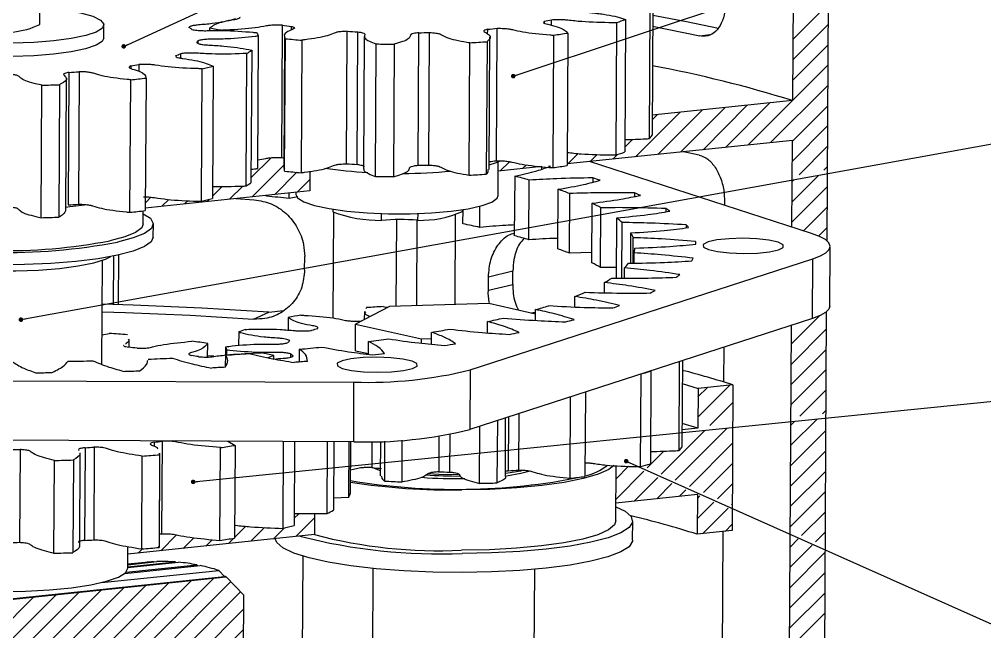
# Model space of a CAD drawing. Header units: millimetres. Extents: x 0 to 1189, y 0 to 841.
# Drawn here: x 554.7 to 769.5, y 415 to 551.2 of the extents above; entities that cross this region are included whole.
import ezdxf

# ---------------------------------------------------------------- set-up
doc = ezdxf.new("R2010")
doc.units = ezdxf.units.MM
doc.layers.add('10', color=7, linetype='Continuous')
doc.dimstyles.new('SLDDIMSTYLE0', dxfattribs={"dimtxt": 0.18, "dimasz": 1.016, "dimexe": 0, "dimexo": 0.0625, "dimgap": 0, "dimtad": 0, "dimtih": 1, "dimtoh": 1, "dimdec": 0, "dimrnd": 1e-09, "dimzin": 0, "dimdsep": 46, "dimtxsty": 'Standard', "dimblk1": 'DOT', "dimblk2": 'DOT', "dimsah": 1, "dimcen": 0.09, "dimadec": 0, "dimazin": 0, "dimtfac": 1.016, "dimtdec": 0, "dimtofl": 0, "dimtmove": 0, "dimatfit": 3, "dimldrblk": 'DOT', "dimfxl": 0, "dimfrac": 2, "dimtolj": 1, "dimtzin": 0, "dimarcsym": 0})

# ---------------------------------------------------------------- blocks, each defined once
blk = doc.blocks.new('SW_HATCH_0')
at = {"color": 0, "linetype": 'Continuous', "lineweight": 18}
for p, q in [((143.3, 242.09), (151.1, 249.88)), ((143.28, 237.57), (151.08, 245.37)), ((143.25, 233.06), (151.05, 240.85)), ((143.23, 228.54), (151.03, 236.34)), ((138.34, 219.16), (151, 231.82)), ((128.31, 218.11), (138.18, 227.98)), ((133.33, 218.64), (143.19, 228.51)), ((108.25, 216.01), (118.12, 225.88)), ((113.27, 216.54), (123.13, 226.41)), ((118.28, 217.06), (128.15, 226.93)), ((123.3, 217.59), (133.16, 227.46)), ((143.18, 219.51), (150.98, 227.31)), ((111.99, 224.24), (113.1, 225.36)), ((143.15, 214.99), (150.95, 222.79)), ((105.94, 218.19), (107.6, 219.85)), ((144.67, 212.03), (150.93, 218.28)), ((22.75, 211.34), (27.21, 215.79)), ((78.16, 212.87), (80.22, 214.92)), ((93.21, 214.44), (95.5, 216.74)), ((98.22, 214.97), (99.76, 216.5)), ((103.24, 215.49), (104.28, 216.54)), ((23, 207.1), (30.04, 214.14)), ((83.18, 213.39), (84, 214.21)), ((150.17, 213.03), (150.9, 213.76)), ((28.02, 207.62), (32.95, 212.56)), ((33.03, 208.15), (35.84, 210.96)), ((143.1, 205.96), (148.93, 211.79)), ((143.13, 210.48), (143.43, 210.78)), ((14.16, 207.23), (16.32, 209.4)), ((17.99, 206.57), (20.91, 209.49)), ((143.08, 201.45), (150.88, 209.25)), ((-0.75, 205.8), (0.48, 207.02)), ((2.94, 205), (4.46, 206.52)), ((7.96, 205.52), (8.67, 206.24)), ((12.97, 206.05), (13.46, 206.53)), ((145.65, 199.53), (150.85, 204.73)), ((148.99, 198.38), (150.83, 200.22)), ((142.93, 174.36), (149.24, 180.67)), ((142.9, 169.84), (150.7, 177.64)), ((142.88, 165.33), (150.67, 173.12)), ((142.85, 160.81), (150.65, 168.61)), ((122.15, 158.07), (129.28, 165.2)), ((122.18, 162.59), (124.27, 164.68)), ((144.86, 158.33), (150.62, 164.09)), ((124.8, 156.23), (129.93, 161.36)), ((149.88, 158.86), (150.6, 159.58)), ((129.82, 156.76), (129.9, 156.84)), ((142.8, 151.78), (148.75, 157.73)), ((142.82, 156.3), (143.74, 157.21)), ((114.01, 145.44), (123.68, 155.11)), ((117.13, 144.07), (128.69, 155.63)), ((142.77, 147.26), (150.57, 155.06)), ((118.63, 154.55), (118.66, 154.58)), ((110.89, 146.81), (114.59, 150.51)), ((120.26, 142.71), (129.88, 152.33)), ((142.75, 142.75), (150.55, 150.55)), ((103.95, 139.87), (110.13, 146.05)), ((103.98, 144.39), (106.76, 147.17)), ((123.38, 141.34), (129.85, 147.81)), ((142.72, 138.23), (150.52, 146.03)), ((107.98, 139.41), (113.25, 144.68)), ((113, 139.94), (116.37, 143.32)), ((118.01, 140.46), (119.5, 141.95)), ((126.5, 139.97), (129.83, 143.3)), ((122.05, 140.01), (122.62, 140.58)), ((142.7, 133.72), (150.5, 141.52)), ((122.03, 135.5), (125.74, 139.21)), ((123.19, 132.17), (128.87, 137.85)), ((129.63, 138.61), (129.8, 138.78)), ((32.35, 135.62), (33.36, 136.63)), ((32.76, 131.54), (36.91, 135.69)), ((145.24, 131.77), (150.47, 137)), ((19.1, 131.36), (21.57, 133.82)), ((22.73, 130.49), (25.76, 133.53)), ((27.74, 131.02), (30.16, 133.43)), ((128.2, 132.69), (129.78, 134.27)), ((2.67, 128.39), (6.18, 131.9)), ((7.69, 128.92), (10.04, 131.27)), ((17.72, 129.97), (18.9, 131.16)), ((142.67, 129.2), (144.48, 131.01)), ((148.36, 130.4), (150.45, 132.49)), ((12.7, 129.44), (14.1, 130.84)), ((142.65, 124.69), (147.6, 129.64)), ((-2.34, 127.87), (-1.4, 128.81)), ((142.62, 120.17), (150.42, 127.97)), ((142.6, 115.66), (150.4, 123.46)), ((-21.92, 99.32), (-0.54, 120.7)), ((-16.9, 99.84), (4.48, 121.22)), ((-11.89, 100.36), (9.49, 121.75)), ((-6.87, 100.89), (14.51, 122.27)), ((-1.86, 101.41), (18.25, 121.52)), ((-41.98, 97.22), (-20.6, 118.6)), ((-36.96, 97.74), (-15.58, 119.12)), ((-31.95, 98.27), (-10.57, 119.65)), ((-26.93, 98.79), (-5.55, 120.17)), ((3.16, 101.94), (20.45, 119.23)), ((142.57, 111.14), (150.37, 118.94)), ((-46.99, 96.69), (-25.61, 118.07)), ((8.17, 102.46), (21.09, 115.39)), ((142.55, 106.63), (150.35, 114.43)), ((13.19, 102.99), (21.07, 110.87))]:
    blk.add_line(p, q, dxfattribs=at)
blk = doc.blocks.new('_Dot')
at = {"color": 0, "linetype": 'ByBlock', "lineweight": -2}
blk.add_line((-0.5, 0), (-1, 0), dxfattribs=at)
at = {"color": 0, "linetype": 'ByBlock', "const_width": 0.5}
blk.add_lwpolyline([(-0.25, 0, 1), (0.25, 0, 1)], format="xyb", close=True, dxfattribs=at)

msp = doc.modelspace()

# ---------------------------------------------------------------- linework, layer by layer
at = {"color": 7, "linetype": 'Continuous', "lineweight": 25}
for p, q in [((735.22, 665.04), (734.31, 501.95)), ((727.37, 649.5), (726.72, 533.09)), ((559.28, 550.01), (559.32, 558.85)), ((694.89, 524.65), (695.06, 554.12)), ((695.63, 554.86), (695.46, 525.39)), ((573.51, 546.98), (573.53, 549.93)), ((613.08, 520.41), (613.24, 549.88)), ((671.52, 550.41), (671.52, 550.73)), ((673.07, 549.85), (673.07, 551.07)), ((687.46, 521.02), (687.62, 550.49)), ((689.59, 551.14), (689.43, 521.67)), ((597.09, 548.65), (597.09, 549.29)), ((615.23, 548.8), (615.23, 549.61)), ((627.49, 519.04), (627.65, 548.5)), ((629.84, 518.92), (630, 548.39)), ((643.42, 518.72), (643.59, 548.18)), ((645.82, 518.76), (645.99, 548.23)), ((658.89, 547.89), (658.9, 548.96)), ((660.86, 519.7), (661.02, 549.17)), ((673.45, 518.18), (673.61, 547.65)), ((676.72, 548.11), (676.56, 518.64)), ((695.6, 549.68), (706.09, 547.49)), ((706.09, 547.49), (708.35, 547.8)), ((594.43, 546.38), (594.43, 545.85)), ((607.74, 517.99), (607.9, 547.45)), ((613.7, 547.48), (613.53, 518.01)), ((613.73, 517.39), (613.9, 546.86)), ((617.57, 546.53), (617.41, 517.06)), ((631.41, 547.38), (631.25, 517.91)), ((633.92, 516.23), (634.08, 545.7)), ((638.1, 545.64), (637.94, 516.17)), ((654.76, 516.51), (654.93, 545.98)), ((658.75, 546.19), (658.59, 516.72)), ((659.23, 517.75), (659.39, 547.22)), ((590.55, 543.5), (590.54, 542.56)), ((605.15, 514.11), (605.32, 543.58)), ((606.41, 544.3), (606.24, 514.83)), ((565.76, 539.37), (565.59, 509.9)), ((568.01, 539.52), (567.85, 510.05)), ((579.54, 540.81), (579.54, 540.34)), ((581.33, 541.1), (581.32, 539.62)), ((595.24, 510.71), (595.4, 540.17)), ((597.82, 540.77), (597.65, 511.3)), ((565.03, 508.59), (565.2, 538.06)), ((579.32, 508.24), (579.49, 537.71)), ((582.9, 538.09), (582.74, 508.62)), ((559.56, 507.04), (559.73, 536.51)), ((563.68, 536.63), (563.52, 507.17)), ((726.72, 533.09), (695.49, 529.83)), ((726.68, 524.25), (676.56, 519.01)), ((726.57, 504.95), (726.68, 524.25)), ((705.95, 520.96), (702.48, 521.72)), ((613.77, 518), (613.73, 517.88)), ((661.21, 511.98), (661.25, 519.48)), ((670.98, 518.43), (661.24, 517.41)), ((670.84, 518.41), (670.84, 517.82)), ((730.97, 503.52), (681.58, 519.54)), ((619.35, 517.38), (619.33, 513.02)), ((664.9, 503.01), (664.98, 516.27)), ((682.29, 515.9), (682.28, 514.95)), ((668.08, 502.13), (668.16, 515.39)), ((674.52, 500.1), (674.59, 513.36)), ((619.33, 513.02), (582.74, 509.2)), ((602.88, 511.3), (606.99, 511.04)), ((609.7, 511.81), (609.7, 512.02)), ((614.73, 511.33), (614.74, 512.54)), ((616.7, 511.71), (614.73, 511.33)), ((616.21, 512.7), (616.21, 512.23)), ((677.09, 499.15), (677.16, 512.42)), ((691.57, 512.58), (691.57, 511.76)), ((657.15, 504.88), (657.18, 509.6)), ((682.1, 496.99), (682.18, 510.25)), ((684.02, 495.99), (684.09, 509.26)), ((698.54, 509.07), (698.54, 508.35)), ((711.59, 510.79), (711.58, 509.81)), ((582.28, 505.68), (582.29, 508.57)), ((624.43, 508.93), (624.43, 508.37)), ((624.57, 508.29), (624.44, 484.75)), ((635.28, 506.44), (635.29, 507.96)), ((643.33, 507.96), (643.32, 506.46)), ((651.68, 507.68), (651.57, 487.72)), ((653.3, 508.44), (653.3, 508.82)), ((653.41, 505.68), (653.43, 508.84)), ((687.53, 493.73), (687.6, 506.99)), ((584.51, 502.72), (584.53, 505.66)), ((638.59, 506.62), (638.48, 487.33)), ((643.12, 487.47), (643.23, 506.47)), ((688.76, 493.62), (688.83, 505.97)), ((703.09, 505.44), (703.09, 504.78)), ((690.74, 496.92), (690.78, 503.65)), ((691.27, 496.93), (691.3, 502.6)), ((705.13, 501.74), (705.13, 501.13)), ((735.03, 487.39), (735.11, 500.65)), ((575.64, 498.5), (575.58, 487.75)), ((576.74, 498.73), (576.67, 487.71)), ((618.18, 495.47), (618.2, 498.41)), ((682.11, 499.29), (677.09, 499.15)), ((691.45, 496.94), (691.46, 499.22)), ((573.1, 474.43), (573.23, 497.59)), ((655.03, 473.18), (731.2, 497.91)), ((731.13, 484.64), (731.2, 497.91)), ((664.49, 495.17), (659.07, 493.85)), ((664.47, 492.22), (664.49, 495.17)), ((687.54, 496), (684.02, 495.99)), ((689.3, 493.62), (689.31, 495.88)), ((659.05, 490.9), (659.07, 493.85)), ((659.05, 490.9), (664.47, 492.22)), ((684.88, 490.36), (684.89, 492.62)), ((659.17, 487.94), (637.03, 487.29)), ((669.54, 485.62), (659.17, 487.94)), ((678.26, 487.2), (678.27, 489.51)), ((606.84, 484.51), (610.23, 486.06)), ((610.23, 486.06), (613.48, 486.41)), ((637.03, 487.29), (629.53, 483.36)), ((631.47, 486.15), (631.46, 484.37)), ((631.82, 486.88), (631.97, 487.03)), ((668.43, 485.87), (669.55, 486.04)), ((669.54, 484.2), (669.55, 486.6)), ((734.22, 486.1), (733.07, 280.47)), ((614.53, 484.87), (614.52, 482.04)), ((629.5, 477.46), (629.53, 483.36)), ((629.53, 483.36), (644.17, 480.07)), ((731.13, 484.64), (654.95, 459.92)), ((658.87, 481.43), (658.88, 483.93)), ((573.14, 480.97), (574.72, 481.3)), ((603.51, 481.53), (603.49, 478.59)), ((646.42, 478.91), (646.44, 481.54)), ((725.23, 264.93), (726.45, 483.13)), ((579.15, 478.21), (579.16, 480.05)), ((596.61, 476.05), (596.62, 479.08)), ((632.4, 476.64), (632.42, 479.49)), ((644.17, 480.07), (646.43, 480.14)), ((644.17, 479.13), (644.17, 480.07)), ((600.63, 476.49), (600.64, 478.34)), ((600.81, 477.61), (600.8, 476.51)), ((615.04, 476.78), (615.04, 476.02)), ((617.05, 474.94), (617.06, 477.79)), ((629.5, 477.46), (632.41, 476.81)), ((711.4, 478.24), (711.36, 470.52)), ((597.97, 476.22), (596.61, 476.29)), ((600.6, 474.05), (600.62, 476.48)), ((611.35, 476.37), (610.02, 475.9)), ((611.34, 475.62), (611.35, 476.37)), ((701.46, 455.28), (701.57, 475.05)), ((702.21, 475.26), (702.11, 456)), ((655.03, 473.18), (654.95, 459.92)), ((695.2, 472.92), (695.09, 452.29)), ((488.61, 471.03), (629.16, 470.47)), ((629.09, 457.21), (629.16, 470.47)), ((692.93, 451.69), (693.04, 472.28)), ((680.65, 468.26), (680.54, 449.48)), ((702.18, 470.13), (705.69, 469.04)), ((705.69, 469.04), (705.64, 460.2)), ((713.45, 469.86), (705.69, 469.04)), ((713.45, 469.86), (713.27, 437.44)), ((677.24, 449.1), (677.34, 467.18)), ((661.05, 461.9), (660.97, 448.05)), ((662.83, 449.51), (662.9, 462.5)), ((663.55, 462.71), (663.49, 450.77)), ((665.85, 463.45), (665.78, 450.92)), ((657.1, 447.96), (657.17, 460.64)), ((705.64, 460.2), (702.13, 461.29)), ((705.64, 460.2), (702.13, 459.84)), ((629.09, 457.21), (488.54, 457.77)), ((639.83, 457.54), (639.77, 448.26)), ((648.04, 458.41), (648, 450.51)), ((650.49, 458.82), (650.44, 450.47)), ((554.87, 455.47), (554.75, 434.84)), ((569.36, 455.89), (569.24, 435.26)), ((571.38, 456), (571.26, 435.37)), ((584.69, 457.11), (584.68, 456.2)), ((586.47, 457.32), (586.36, 436.69)), ((599.33, 435.27), (599.45, 455.9)), ((601.09, 457.32), (602.71, 456.4)), ((602.71, 456.4), (602.6, 435.77)), ((613.4, 437.95), (613.51, 457.27)), ((615.94, 457.26), (615.83, 438.6)), ((623.18, 441.24), (623.26, 457.23)), ((624.7, 457.23), (624.61, 441.99)), ((627.99, 444.92), (628.06, 457.21)), ((628.4, 457.21), (628.34, 445.72)), ((633.15, 457.25), (633.12, 451.47)), ((635.06, 457.3), (635.02, 449.66)), ((636, 448.47), (636.05, 457.34)), ((566.73, 453.17), (566.61, 432.54)), ((568.14, 434.15), (568.26, 454.77)), ((581.94, 433.38), (582.05, 454.01)), ((585.81, 454.68), (585.92, 454.33)), ((585.92, 454.33), (585.81, 433.71)), ((585.86, 434.05), (585.97, 454.68)), ((562.4, 432.42), (562.51, 453.04)), ((633.28, 451.45), (635.02, 450.79)), ((687.42, 439.61), (687.49, 451.91)), ((663.49, 450.77), (662.84, 450.63)), ((624.63, 444.74), (627.99, 444.92)), ((705.55, 445.47), (687.44, 443.57)), ((705.55, 445.47), (705.51, 436.63)), ((615.85, 441.23), (623.18, 441.24)), ((620.41, 441.24), (620.38, 436.56)), ((691.15, 435.34), (691.17, 439.58)), ((620.38, 436.56), (578.87, 432.22)), ((713.27, 437.44), (705.51, 436.63)), ((711.18, 437.22), (710.34, 286.82)), ((578.85, 429.07), (578.88, 433.93)), ((585.7, 434.05), (585.81, 433.71)), ((617.69, 407.61), (617.83, 431.76)), ((578.17, 427.92), (594.98, 429.68)), ((578.45, 428.19), (594.22, 429.84)), ((578.85, 429.37), (589.37, 430.47)), ((578.85, 429.23), (590.13, 430.41)), ((578.86, 429.87), (585.31, 430.54)), ((578.86, 429.91), (584.56, 430.51)), ((582.71, 430.36), (578.86, 429.95)), ((584.56, 430.51), (584.6, 430.47)), ((589.37, 430.47), (589.5, 430.35)), ((594.22, 429.84), (594.43, 429.62)), ((573.01, 425.87), (599.09, 428.6)), ((599.09, 428.6), (600.37, 427.26)), ((633.36, 429.03), (633.23, 404.81)), ((669.23, 404.61), (669.36, 428.83)), ((499.49, 416.71), (600.37, 427.26)), ((499.87, 416.59), (600.75, 427.14)), ((604.61, 423.13), (600.75, 427.14)), ((604.61, 423.13), (604.53, 408.39))]:
    msp.add_line(p, q, dxfattribs=at)
at = {"color": 7, "linetype": 'Continuous', "lineweight": 25, "flags": 128}
for points in [[(559.3, 553.93), (560.74, 553.8), (564.88, 553.3), (568.36, 552.65), (571.04, 551.87), (572.78, 551.01), (573.51, 550.11), (573.18, 549.2), (571.82, 548.33), (569.48, 547.55), (566.28, 546.88), (562.37, 546.36), (557.93, 546.01), (553.16, 545.85), (548.3, 545.89)], [(710.21, 549.14), (703.14, 550.6), (695.61, 552.02)], [(573.51, 546.98), (573.16, 546.25), (571.8, 545.39), (569.46, 544.6), (566.27, 543.93), (562.35, 543.41), (557.91, 543.06), (553.15, 542.9), (548.28, 542.94)], [(613.08, 520.41), (613.32, 520.37), (613.55, 520.34)], [(659.24, 518.82), (660.83, 519.32), (661.67, 519.66)], [(672.51, 518.59), (672.6, 518.56), (672.84, 518.5)], [(614.73, 511.33), (614.11, 511.39), (613.48, 511.45), (612.86, 511.52), (612.23, 511.58), (611.6, 511.64), (610.97, 511.7), (610.33, 511.76), (609.7, 511.81)], [(616.21, 512.23), (616.6, 511.44), (618.02, 510.56), (620.41, 509.75), (623.65, 509.06), (627.59, 508.5), (632.06, 508.12), (636.83, 507.92), (641.69, 507.91), (646.42, 508.11), (650.78, 508.49), (654.58, 509.03), (657.64, 509.73), (659.81, 510.53), (661, 511.41), (661.21, 511.98)], [(569.85, 509.89), (565.93, 509.43), (565.07, 509.35)], [(582.29, 507.94), (583.88, 506.91), (584.52, 505.78), (584.08, 504.65), (582.57, 503.56), (580.04, 502.54), (576.56, 501.64)], [(582.28, 505.68), (581.94, 504.82), (580.56, 503.77), (578.17, 502.79), (574.84, 501.92)], [(584.51, 502.72), (584.07, 501.7), (582.55, 500.61), (580.02, 499.6), (576.55, 498.69)], [(731.2, 497.91), (732.91, 498.56), (734.14, 499.25), (734.88, 499.97), (735.11, 500.7), (734.82, 501.43), (734.03, 502.16), (732.74, 502.86), (730.97, 503.52)], [(576.55, 498.69), (572.24, 497.92), (567.25, 497.3), (561.73, 496.87), (555.85, 496.63), (549.81, 496.59), (543.81, 496.76), (538.02, 497.12), (532.65, 497.67), (527.85, 498.39), (523.8, 499.25), (520.61, 500.23), (518.38, 501.3), (517.25, 502.34)], [(707.92, 501.65), (706.87, 501.1), (706.9, 500.52), (707.99, 499.96), (710.01, 499.51), (712.73, 499.2), (715.82, 499.09), (718.89, 499.18), (721.58, 499.46), (723.58, 499.9), (724.62, 500.45), (724.6, 501.03), (723.51, 501.59), (721.48, 502.04), (718.76, 502.35), (715.68, 502.46), (712.61, 502.37), (709.91, 502.09), (707.92, 501.65)], [(526.42, 498.66), (528.14, 497.87), (530.98, 497.05), (534.63, 496.34), (538.93, 495.79), (543.72, 495.41), (548.8, 495.21), (553.96, 495.2), (558.99, 495.39), (563.67, 495.77), (567.83, 496.32), (571.29, 497.02), (573.91, 497.84), (575.06, 498.39)], [(610.23, 486.06), (595.29, 486.95), (580.05, 487.6), (573.18, 487.82)], [(573.17, 486.12), (578.36, 485.96), (592.74, 485.34), (606.84, 484.51)], [(735.03, 487.39), (734.8, 486.71), (734.07, 485.99), (732.83, 485.3), (731.13, 484.64)], [(630.47, 484.03), (630.73, 484.06), (630.91, 484.08)], [(600.62, 476.48), (601.27, 476.53), (601.92, 476.57), (602.57, 476.61), (603.22, 476.66), (603.87, 476.7), (604.52, 476.75), (605.16, 476.8), (605.81, 476.84)], [(617.06, 477.79), (617.68, 477.85), (618.29, 477.91), (618.91, 477.97), (619.52, 478.03), (620.13, 478.09), (620.73, 478.15), (621.34, 478.21), (621.94, 478.28)], [(565.55, 475.11), (566.25, 475.12), (566.94, 475.13), (567.64, 475.14), (568.33, 475.16), (569.02, 475.17), (569.72, 475.18), (570.41, 475.2), (571.1, 475.21)], [(583.35, 475.58), (584.03, 475.61), (584.71, 475.64), (585.39, 475.67), (586.07, 475.7), (586.74, 475.73), (587.42, 475.76), (588.09, 475.79), (588.76, 475.82)], [(618.79, 475.09), (618.43, 475.06), (618.07, 475.03), (617.71, 475), (617.35, 474.97), (616.98, 474.94), (616.62, 474.91), (616.26, 474.88), (615.89, 474.85)], [(626.5, 475.22), (625.45, 474.67), (625.47, 474.08), (626.56, 473.53), (628.59, 473.07), (631.31, 472.77), (634.39, 472.66), (637.47, 472.75), (640.16, 473.03), (642.15, 473.47), (643.2, 474.01), (643.17, 474.6), (642.08, 475.15), (640.06, 475.61), (637.34, 475.91), (634.26, 476.03), (631.18, 475.94), (628.49, 475.66), (626.5, 475.22)], [(561.77, 472.52), (561.37, 472.51), (560.97, 472.51), (560.56, 472.51), (560.16, 472.5), (559.76, 472.5), (559.36, 472.5), (558.96, 472.5), (558.56, 472.5)], [(581.38, 472.91), (580.99, 472.9), (580.6, 472.89), (580.2, 472.87), (579.81, 472.86), (579.41, 472.85), (579.02, 472.84), (578.62, 472.83), (578.22, 472.82)], [(600.5, 473.77), (600.12, 473.75), (599.74, 473.73), (599.35, 473.71), (598.97, 473.69), (598.59, 473.67), (598.21, 473.64), (597.82, 473.62), (597.44, 473.6)], [(687, 451.94), (685.86, 451.05), (683.47, 449.97), (680.11, 449), (675.89, 448.15), (670.92, 447.46), (665.36, 446.95), (659.38, 446.62), (653.16, 446.5)], [(652.33, 449.87), (648, 449.96), (645.63, 450.09)], [(664.39, 450.82), (664.04, 450.76), (662.84, 450.56)], [(663.12, 449.66), (666.28, 450.19), (668.35, 450.73)], [(687.44, 442.76), (689.46, 441.76), (690.84, 440.55), (691.15, 439.32), (690.37, 438.1), (688.52, 436.93), (685.67, 435.84), (681.88, 434.86), (677.26, 434.01), (671.94, 433.32), (666.05, 432.81), (659.77, 432.48), (653.26, 432.36)], [(687.42, 439.61), (687.13, 438.75), (685.78, 437.61), (683.4, 436.54), (680.04, 435.56), (675.81, 434.72), (670.84, 434.03), (665.29, 433.51), (659.31, 433.19), (653.09, 433.06)], [(586.36, 436.69), (586.13, 436.66), (585.91, 436.63), (585.87, 436.63)], [(653.24, 428.12), (646.68, 428.2), (640.24, 428.48), (634.12, 428.95), (628.46, 429.61), (623.43, 430.42), (619.16, 431.38), (615.77, 432.45), (613.36, 433.61), (611.98, 434.82), (611.66, 435.65)], [(691.15, 435.34), (691.12, 435.08), (690.34, 433.86), (688.5, 432.69), (685.64, 431.6), (681.86, 430.62), (677.24, 429.77), (671.91, 429.08), (666.03, 428.56), (659.75, 428.24), (653.24, 428.12)], [(550.52, 423.89), (556.07, 423.97), (561.41, 424.25), (566.32, 424.73), (570.62, 425.37), (574.14, 426.17), (576.75, 427.08), (578.34, 428.07), (578.85, 429.07)]]:
    msp.add_lwpolyline(points, dxfattribs=at)
at = {"color": 7, "linetype": 'Continuous', "lineweight": 25}
for centre, radius, start, end in [((551.32, 567), 18.76, 257.0622, 295.0859), ((631.98, 681.4), 132.85, 261.8909, 262.7574), ((658.25, 615.27), 65.89, 281.62, 283.003), ((675.62, 590.47), 41.74, 286.7114, 289.564), ((588.16, 542.06), 8.47, 54.1253, 59.5579), ((619.92, 659.25), 112.31, 258.2746, 259.7489), ((605.21, 546.54), 2.84, 18.7121, 35.8397), ((639.58, 762.59), 214.42, 266.8097, 267.4394), ((640.27, 774.32), 226.16, 270.8396, 271.4474), ((644.55, 706.47), 158.16, 275.2066, 275.978), ((653.88, 690.93), 144.63, 277.8418, 279.0873), ((592.5, 547.02), 2.03, 327.6085, 341.6769), ((636.51, 780.19), 234.43, 264.4642, 265.3669), ((640.58, 848.87), 303.24, 268.7717, 269.532), ((642.07, 807.35), 261.69, 272.8161, 273.6549), ((581.45, 566.16), 24.42, 289.1946, 291.8752), ((600.17, 552.51), 10.31, 299.9262, 307.1762), ((554.07, 727.71), 188.71, 273.5502, 274.2359), ((564.55, 636.2), 96.57, 278.9304, 280.0023), ((579.62, 609.87), 71.46, 282.7543, 284.7473), ((644.85, 270.03), 275.51, 72.7114, 79.3951), ((560.22, 725.78), 189.05, 275.8487, 276.8905), ((552.93, 825.17), 288.74, 271.3499, 272.1354), ((692.14, 527.36), 3.86, 315.4024, 329.3695), ((644.55, 675.35), 156.5, 275.3865, 275.9805), ((675.45, 561), 41.74, 286.7114, 289.564), ((637.01, 608.97), 91.99, 261.0532, 267.0071), ((639.42, 733.12), 214.42, 266.8097, 267.4394), ((640.11, 744.85), 226.16, 270.8396, 271.4474), ((653.72, 661.46), 144.63, 277.8418, 279.0873), ((636.35, 750.72), 234.43, 264.4642, 265.3669), ((640.42, 819.41), 303.24, 268.7717, 269.532), ((639.81, 633.13), 116.23, 270.0919, 275.363), ((641.9, 777.88), 261.69, 272.8161, 273.6549), ((625.35, 366.3), 155.12, 73.98, 75.1996), ((643.73, 391.17), 130.55, 72.0561, 72.8199), ((600.01, 523.04), 10.31, 299.9262, 307.1762), ((645.43, 429.95), 88.36, 68.9546, 70.7295), ((579.46, 580.41), 71.46, 282.7543, 284.7473), ((664.77, 448.76), 69.22, 66.0511, 67.217), ((553.91, 698.24), 188.71, 273.5502, 274.2359), ((663.23, 471.43), 43.2, 61.1304, 63.9907), ((682.25, 482.76), 30.95, 56.2332, 58.2272), ((552.76, 795.71), 288.74, 271.3499, 272.1354), ((560.06, 696.31), 189.05, 275.8487, 276.8905), ((635, 536.39), 29.95, 249.3286, 270.5425), ((643.9, 529.68), 23.23, 268.5699, 293.867), ((676.89, 492.96), 17.66, 47.4413, 52.6356), ((639.42, 461.55), 45.08, 85.0266, 95.2611), ((604.94, 268.78), 241.81, 77.5287, 78.4359), ((694.3, 497.52), 11.82, 38.2094, 41.9967), ((551.87, 631.12), 131.82, 256.7579, 280.7959), ((551.78, 621.65), 121.93, 256.6482, 280.9056), ((625.28, 353.04), 155.12, 73.98, 75.1996), ((684.92, 500.09), 6.86, 21.5339, 31.2962), ((699.63, 500.58), 5.62, 5.6539, 11.8712), ((645.36, 416.69), 88.36, 68.9546, 70.7295), ((686.48, 500.7), 5.2, 343.4555, 355.2005), ((663.16, 458.17), 43.2, 61.1304, 63.9907), ((681.44, 503.76), 11.15, 314.9609, 322.0194), ((697.69, 501.36), 7.71, 329.3858, 334.4223), ((688.74, 509.68), 19.99, 307.4357, 310.1041), ((670.41, 517.84), 29.08, 299.8644, 303.5885), ((654.69, 549.69), 64.64, 291.3971, 293.5834), ((673.87, 534.11), 48.65, 295.7583, 297.2333), ((654.74, 580.6), 98.95, 288.8704, 289.7891), ((634.14, 383.12), 103.62, 99.3364, 100.9065), ((648.31, 262.42), 225.21, 93.2262, 94.1619), ((636.02, 603.17), 121.3, 286.0494, 287.4863), ((616.39, 678.46), 199.12, 282.3222, 283.3547), ((633.47, 651.43), 172.93, 284.3245, 284.9578), ((551.51, 131.28), 350.79, 85.5447, 86.2057), ((611.91, 465.5), 18.1, 112.6383, 117.6646), ((630.45, 445.87), 37.66, 104.4315, 106.5687), ((597.74, 772), 294.51, 279.5182, 280.3136), ((612.24, 744.73), 268.62, 281.0459, 281.518), ((563.04, 243.01), 238.45, 81.9046, 82.7597), ((616.91, 477.46), 3.03, 132.2789, 143.7592), ((581.69, 876.8), 400.54, 277.277, 277.925), ((593.02, 854.62), 380.18, 278.5119, 278.8864), ((555.11, 232.77), 246.62, 83.997, 84.438), ((602.59, 478.41), 1.95, 181.9082, 204.1227), ((583.12, 357.68), 121.99, 76.6225, 77.9593), ((618.85, 481.35), 5.94, 230.1953, 237.5174), ((577.34, 971.92), 498.54, 276.4414, 276.754), ((568.51, 331.41), 147.06, 79.7808, 80.4033), ((632.31, 565.34), 94.92, 268.098, 283.8464), ((680.98, 520.09), 49.27, 284.8433, 286.7846), ((654.35, 285.87), 193.24, 72.1942, 75.6646), ((632.24, 552.08), 94.92, 268.098, 283.8464), ((552.42, 798.59), 343.13, 270.0553, 270.4091), ((553.98, 753.72), 298.23, 272.9562, 273.3447), ((561.67, 663.92), 208.09, 276.3517, 276.8456), ((572.09, 644.56), 190.63, 278.2521, 279.2448), ((698.74, 458.38), 4.12, 311.2721, 324.7659), ((553.14, 849.77), 396.84, 271.3528, 271.9616), ((558.18, 763.42), 310.33, 274.4126, 275.1299), ((648.73, 592.48), 141.87, 263.682, 264.5646), ((678.04, 461.18), 11.85, 282.1947, 309.2224), ((680.33, 501.32), 51.21, 284.244, 286.7561), ((651.88, 587.73), 141.12, 260.4059, 281.3843), ((652, 547.99), 98.99, 265.5213, 271.0371), ((651.99, 549.12), 99.53, 266.0791, 270.4716), ((652.58, 649.62), 199.16, 268.6804, 269.3844), ((657.74, 491.53), 41.63, 277.1756, 282.4452), ((653.97, 616.11), 165.61, 273.296, 274.0922), ((660.05, 614.81), 166.6, 275.9219, 277.0659), ((651.12, 598.3), 151.81, 261.3733, 270.7685), ((651.9, 692.7), 244.74, 266.2739, 267.1591), ((653.1, 711.55), 263.61, 270.8703, 271.7128), ((624.99, 446.69), 3.49, 329.4679, 343.7741), ((613.49, 461.62), 22.56, 295.4137, 299.5333), ((645.55, 248.92), 197.05, 72.2855, 76.7505), ((592.89, 520), 84.57, 284.0361, 285.7427), ((648.17, 555.6), 123.34, 255.4336, 272.3654), ((648.18, 541.92), 108.97, 255.2198, 272.5793), ((552.3, 777.96), 343.13, 270.0553, 270.4091), ((553.86, 733.09), 298.23, 272.9562, 273.3447), ((571.97, 623.93), 190.63, 278.2521, 279.2448), ((553.03, 829.14), 396.84, 271.3528, 271.9616), ((558.06, 742.79), 310.33, 274.4126, 275.1299), ((586.67, 392.53), 38.04, 93.1797, 95.9718), ((586.68, 391.9), 38.67, 86.0158, 92.0432), ((586.51, 389.9), 40.67, 79.079, 84.9062), ((585.83, 386.55), 44.09, 72.4981, 78.0199), ((586.66, 383.68), 45.69, 72.0396, 72.5397)]:
    msp.add_arc(centre, radius, start, end, dxfattribs=at)
for points, knots in [([(711.83, 554.99), (711.77, 554.01), (711.63, 552.05), (710.66, 549.64), (709.22, 547.98), (707.61, 547.29), (706.52, 547.43), (706.09, 547.49)], [0, 0, 0, 0, 0.2146485, 0.4292974, 0.6439276, 0.8584849, 1, 1, 1, 1]), ([(679.74, 553.26), (679.81, 553.16), (679.93, 552.99), (680.72, 552.79), (682.37, 552.58), (685.84, 552.23), (688.11, 551.62), (689.44, 551.19), (689.59, 551.14)], [0, 0, 0, 0, 0.099323, 0.177981, 0.252857, 0.481926, 0.940431, 1, 1, 1, 1]), ([(602.8, 551.29), (602.64, 551.24), (601.2, 550.84), (598.78, 550.26), (595.24, 549.98), (593.54, 549.81), (592.7, 549.62), (592.54, 549.46), (592.45, 549.36)], [0, 0, 0, 0, 0.059569, 0.518074, 0.747143, 0.822019, 0.900677, 1, 1, 1, 1]), ([(603.66, 551.74), (603.73, 551.64), (603.85, 551.47), (603.38, 551.24), (602.06, 550.98), (599.19, 550.5), (597.86, 549.81), (597.17, 549.34), (597.09, 549.29)], [0, 0, 0, 0, 0.099323, 0.177981, 0.252857, 0.481926, 0.940431, 1, 1, 1, 1]), ([(613.24, 549.88), (612.74, 549.89), (611.83, 549.92), (610.58, 549.84), (609.14, 549.6), (606.49, 549.09), (602.75, 548.86), (600.22, 548.75), (599.93, 548.74)], [0, 0, 0, 0, 0.099323, 0.177981, 0.252857, 0.481926, 0.940431, 1, 1, 1, 1]), ([(671.52, 550.73), (671.4, 550.64), (671.19, 550.48), (671.54, 550.23), (672.71, 549.94), (675.3, 549.38), (676.25, 548.65), (676.67, 548.17), (676.72, 548.11)], [0, 0, 0, 0, 0.099323, 0.177981, 0.252857, 0.481926, 0.940431, 1, 1, 1, 1]), ([(673.07, 551.07), (673.54, 551.11), (674.38, 551.17), (675.7, 551.14), (677.44, 550.97), (680.75, 550.57), (684.7, 550.5), (687.32, 550.49), (687.62, 550.49)], [0, 0, 0, 0, 0.099323, 0.177981, 0.252857, 0.481926, 0.940431, 1, 1, 1, 1]), ([(593.12, 548.92), (593.46, 548.85), (594.08, 548.72), (595.34, 548.64), (597.29, 548.65), (601.14, 548.72), (604.86, 548.45), (607.24, 548.23), (607.51, 548.21)], [0, 0, 0, 0, 0.099323, 0.177981, 0.252857, 0.481926, 0.940431, 1, 1, 1, 1]), ([(615.23, 549.61), (615.48, 549.52), (615.92, 549.37), (615.92, 549.12), (615.21, 548.79), (613.49, 548.14), (613.59, 547.4), (613.86, 546.91), (613.9, 546.86)], [0, 0, 0, 0, 0.099323, 0.177981, 0.252857, 0.481926, 0.940431, 1, 1, 1, 1]), ([(627.65, 548.5), (627.15, 548.49), (626.26, 548.45), (625.27, 548.29), (624.4, 547.97), (622.95, 547.3), (619.94, 546.84), (617.82, 546.56), (617.57, 546.53)], [0, 0, 0, 0, 0.0993231, 0.1779815, 0.2528574, 0.4819263, 0.9404309, 1, 1, 1, 1]), ([(630, 548.39), (630.4, 548.32), (631.1, 548.21), (631.58, 547.97), (631.57, 547.61), (631.22, 546.89), (632.75, 546.19), (633.94, 545.75), (634.08, 545.7)], [0, 0, 0, 0, 0.099323, 0.177981, 0.252857, 0.481926, 0.940431, 1, 1, 1, 1]), ([(643.59, 548.18), (643.17, 548.13), (642.41, 548.04), (641.8, 547.82), (641.62, 547.46), (641.58, 546.73), (639.69, 546.09), (638.27, 545.69), (638.1, 545.64)], [0, 0, 0, 0, 0.099323, 0.177981, 0.252857, 0.481926, 0.940431, 1, 1, 1, 1]), ([(645.99, 548.23), (646.47, 548.2), (647.33, 548.14), (648.24, 547.95), (648.93, 547.61), (650, 546.9), (652.74, 546.35), (654.7, 546.02), (654.93, 545.98)], [0, 0, 0, 0, 0.099323, 0.177981, 0.252857, 0.481926, 0.940431, 1, 1, 1, 1]), ([(658.9, 548.96), (658.61, 548.89), (658.09, 548.75), (657.95, 548.5), (658.48, 548.15), (659.85, 547.46), (659.35, 546.73), (658.81, 546.25), (658.75, 546.19)], [0, 0, 0, 0, 0.099323, 0.177981, 0.252857, 0.481926, 0.940431, 1, 1, 1, 1]), ([(661.02, 549.17), (661.53, 549.17), (662.44, 549.17), (663.64, 549.06), (664.94, 548.78), (667.29, 548.19), (670.88, 547.85), (673.33, 547.67), (673.61, 547.65)], [0, 0, 0, 0, 0.099323, 0.177981, 0.252857, 0.481926, 0.940431, 1, 1, 1, 1]), ([(594.22, 545.93), (594.4, 545.84), (594.74, 545.68), (595.76, 545.52), (597.61, 545.39), (601.39, 545.2), (604.37, 544.7), (606.19, 544.34), (606.41, 544.3)], [0, 0, 0, 0, 0.099323, 0.177981, 0.252857, 0.481926, 0.940431, 1, 1, 1, 1]), ([(607.9, 547.45), (607.66, 547.42), (605.53, 547.15), (602.14, 546.78), (598.26, 546.76), (596.33, 546.72), (595.18, 546.61), (594.7, 546.46), (594.43, 546.38)], [0, 0, 0, 0, 0.059569, 0.518074, 0.747143, 0.822019, 0.900677, 1, 1, 1, 1]), ([(605.32, 543.58), (605.03, 543.56), (602.49, 543.46), (598.6, 543.35), (594.89, 543.59), (593, 543.69), (591.68, 543.65), (590.95, 543.56), (590.55, 543.5)], [0, 0, 0, 0, 0.059569, 0.518074, 0.747143, 0.822019, 0.900677, 1, 1, 1, 1]), ([(589.48, 543.1), (589.48, 543), (589.49, 542.83), (590.13, 542.61), (591.63, 542.37), (594.84, 541.94), (596.67, 541.27), (597.7, 540.82), (597.82, 540.77)], [0, 0, 0, 0, 0.0993231, 0.1779815, 0.2528574, 0.4819263, 0.9404309, 1, 1, 1, 1]), ([(565.76, 539.37), (565.42, 539.3), (564.8, 539.17), (564.49, 538.93), (564.78, 538.57), (565.65, 537.86), (564.65, 537.14), (563.78, 536.69), (563.68, 536.63)], [0, 0, 0, 0, 0.099323, 0.177981, 0.252857, 0.481926, 0.940431, 1, 1, 1, 1]), ([(579.49, 537.71), (579.22, 537.74), (576.91, 537.98), (573.57, 538.39), (571.64, 539.04), (570.54, 539.34), (569.43, 539.49), (568.52, 539.51), (568.01, 539.52)], [0, 0, 0, 0, 0.059569, 0.518074, 0.747143, 0.822019, 0.900677, 1, 1, 1, 1]), ([(579.54, 540.81), (579.36, 540.72), (579.04, 540.56), (579.22, 540.31), (580.17, 539.99), (582.36, 539.38), (582.81, 538.64), (582.89, 538.15), (582.9, 538.09)], [0, 0, 0, 0, 0.099323, 0.177981, 0.252857, 0.481926, 0.940431, 1, 1, 1, 1]), ([(595.4, 540.17), (595.1, 540.18), (592.5, 540.25), (588.62, 540.42), (585.6, 540.9), (583.99, 541.11), (582.69, 541.17), (581.82, 541.13), (581.33, 541.1)], [0, 0, 0, 0, 0.059569, 0.518074, 0.747143, 0.822019, 0.900677, 1, 1, 1, 1]), ([(559.73, 536.51), (559.53, 536.56), (557.82, 536.94), (555.47, 537.55), (554.89, 538.27), (554.44, 538.63), (553.67, 538.83), (552.86, 538.91), (552.4, 538.96)], [0, 0, 0, 0, 0.059569, 0.518074, 0.747143, 0.822019, 0.900677, 1, 1, 1, 1]), ([(689.45, 524.42), (691.01, 524.46), (692.88, 524.5), (694.61, 524.63), (694.89, 524.65)], [0, 0, 0, 0, 0.83919, 1, 1, 1, 1]), ([(607.75, 519.93), (608.35, 520.03), (609.24, 520.18), (610.42, 520.37), (611.67, 520.45), (612.57, 520.42), (613.08, 520.41)], [0, 0, 0, 0, 0.391652, 0.571795, 0.761039, 1, 1, 1, 1]), ([(660.86, 519.7), (661.36, 519.7), (662.28, 519.7), (663.47, 519.59), (664.77, 519.31), (667.13, 518.72), (670.71, 518.39), (673.17, 518.2), (673.45, 518.18)], [0, 0, 0, 0, 0.099323, 0.177981, 0.252857, 0.481926, 0.940431, 1, 1, 1, 1]), ([(676.57, 521.57), (677.58, 521.45), (680.61, 521.11), (684.54, 521.03), (687.15, 521.02), (687.46, 521.02)], [0, 0, 0, 0, 0.306465, 0.920256, 1, 1, 1, 1]), ([(705.95, 520.96), (706.6, 520.72), (707.9, 520.23), (709.6, 518.3), (710.85, 515.76), (711.5, 513.11), (711.56, 511.45), (711.59, 510.79)], [0, 0, 0, 0, 0.214635, 0.429276, 0.643809, 0.858389, 1, 1, 1, 1]), ([(606.26, 517.83), (606.51, 517.85), (607.04, 517.89), (607.5, 517.95), (607.74, 517.99)], [0, 0, 0, 0, 0.478373, 1, 1, 1, 1]), ([(617.41, 517.06), (617.65, 517.09), (619.78, 517.37), (622.79, 517.83), (624.24, 518.5), (625.11, 518.82), (626.1, 518.98), (626.99, 519.02), (627.49, 519.04)], [0, 0, 0, 0, 0.059569, 0.518074, 0.747143, 0.822019, 0.900677, 1, 1, 1, 1]), ([(629.84, 518.92), (630.23, 518.85), (630.92, 518.74), (631.39, 518.53), (631.38, 518.4), (631.38, 518.35)], [0, 0, 0, 0, 0.432891, 0.775717, 1, 1, 1, 1]), ([(631.37, 517.91), (631.35, 517.82), (631.24, 517.29), (632.59, 516.73), (633.78, 516.28), (633.92, 516.23)], [0, 0, 0, 0, 0.155361, 0.902882, 1, 1, 1, 1]), ([(637.94, 516.17), (638.1, 516.22), (639.53, 516.62), (641.41, 517.26), (641.46, 517.99), (641.64, 518.35), (642.25, 518.57), (643, 518.66), (643.42, 518.72)], [0, 0, 0, 0, 0.059569, 0.518074, 0.747143, 0.822019, 0.900677, 1, 1, 1, 1]), ([(645.82, 518.76), (646.31, 518.73), (647.17, 518.67), (648.07, 518.48), (648.76, 518.14), (649.84, 517.43), (652.58, 516.88), (654.54, 516.55), (654.76, 516.51)], [0, 0, 0, 0, 0.0993231, 0.1779815, 0.2528574, 0.4819263, 0.9404309, 1, 1, 1, 1]), ([(658.59, 516.72), (658.65, 516.78), (659.05, 517.12), (659.01, 517.46), (658.98, 517.76)], [0, 0, 0, 0, 0.163222, 1, 1, 1, 1]), ([(664.98, 516.27), (666.67, 516.66), (669.71, 517.35), (671.89, 518.15), (672.84, 518.5)], [0, 0, 0, 0, 0.559727, 1, 1, 1, 1]), ([(682.29, 515.9), (679.59, 515.86), (674.77, 515.78), (670.18, 515.51), (668.16, 515.39)], [0, 0, 0, 0, 0.560078, 1, 1, 1, 1]), ([(597.67, 513.99), (599.9, 513.99), (602.43, 513.99), (604.86, 514.09), (605.15, 514.11)], [0, 0, 0, 0, 0.8800978, 1, 1, 1, 1]), ([(674.59, 513.36), (676.55, 513.7), (680.04, 514.31), (682.75, 515.05), (683.95, 515.37)], [0, 0, 0, 0, 0.559727, 1, 1, 1, 1]), ([(582.31, 511.67), (582.42, 511.67), (582.92, 511.69), (583.83, 511.64), (585.44, 511.43), (588.46, 510.95), (592.34, 510.79), (594.94, 510.71), (595.24, 510.71)], [0, 0, 0, 0, 0.024081, 0.109311, 0.190442, 0.438647, 0.935455, 1, 1, 1, 1]), ([(691.57, 512.58), (688.86, 512.6), (684, 512.64), (679.25, 512.48), (677.16, 512.42)], [0, 0, 0, 0, 0.560078, 1, 1, 1, 1]), ([(682.18, 510.25), (684.36, 510.54), (688.25, 511.06), (691.46, 511.72), (692.87, 512.02)], [0, 0, 0, 0, 0.559727, 1, 1, 1, 1]), ([(552.23, 509.49), (552.69, 509.45), (553.51, 509.37), (554.28, 509.16), (554.72, 508.8), (555.31, 508.08), (557.65, 507.47), (559.37, 507.09), (559.56, 507.04)], [0, 0, 0, 0, 0.099323, 0.177981, 0.252857, 0.481926, 0.940431, 1, 1, 1, 1]), ([(567.85, 510.05), (568.35, 510.04), (569.26, 510.02), (570.37, 509.87), (571.47, 509.57), (573.41, 508.93), (576.74, 508.51), (579.06, 508.27), (579.32, 508.24)], [0, 0, 0, 0, 0.099323, 0.177981, 0.252857, 0.481926, 0.940431, 1, 1, 1, 1]), ([(606.99, 511.04), (608.27, 510.82), (610.82, 510.38), (614.19, 508.11), (616.7, 504.92), (618.02, 501.5), (618.15, 499.29), (618.2, 498.41)], [0, 0, 0, 0, 0.21456, 0.429133, 0.643458, 0.857894, 1, 1, 1, 1]), ([(698.54, 509.07), (695.85, 509.16), (691.05, 509.31), (686.22, 509.27), (684.09, 509.26)], [0, 0, 0, 0, 0.560078, 1, 1, 1, 1]), ([(565.02, 508.59), (564.77, 508.16), (564.49, 507.67), (563.62, 507.22), (563.52, 507.17)], [0, 0, 0, 0, 0.883907, 1, 1, 1, 1]), ([(687.6, 506.99), (689.97, 507.23), (694.21, 507.65), (697.85, 508.23), (699.45, 508.49)], [0, 0, 0, 0, 0.559727, 1, 1, 1, 1]), ([(664.92, 505.44), (664.26, 505.41), (661.55, 505.29), (659.05, 505.06), (657.15, 504.88)], [0, 0, 0, 0, 0.241266, 1, 1, 1, 1]), ([(703.09, 505.44), (700.47, 505.59), (695.8, 505.86), (690.96, 505.93), (688.83, 505.97)], [0, 0, 0, 0, 0.560078, 1, 1, 1, 1]), ([(690.78, 503.65), (693.3, 503.83), (697.8, 504.14), (701.82, 504.62), (703.59, 504.84)], [0, 0, 0, 0, 0.559727, 1, 1, 1, 1]), ([(659.07, 493.85), (659.18, 495.16), (659.4, 497.79), (661.08, 501.02), (663.01, 503.1), (664.45, 503.52), (664.91, 503.66)], [0, 0, 0, 0, 0.288707, 0.577415, 0.866066, 1, 1, 1, 1]), ([(705.13, 501.74), (702.63, 501.95), (698.16, 502.33), (693.4, 502.52), (691.3, 502.6)], [0, 0, 0, 0, 0.560078, 1, 1, 1, 1]), ([(666.98, 502.44), (666.63, 502.05), (665.53, 500.83), (664.69, 498.19), (664.55, 496.03), (664.49, 495.17)], [0, 0, 0, 0, 0.219368, 0.688994, 1, 1, 1, 1]), ([(674.53, 502.46), (674.42, 502.46), (672.2, 502.41), (670.09, 502.27), (668.08, 502.13)], [0, 0, 0, 0, 0.052015, 1, 1, 1, 1]), ([(691.66, 500.27), (694.29, 500.38), (698.98, 500.58), (703.32, 500.97), (705.23, 501.13)], [0, 0, 0, 0, 0.559727, 1, 1, 1, 1]), ([(704.64, 498.03), (702.3, 498.3), (698.11, 498.79), (693.49, 499.09), (691.46, 499.22)], [0, 0, 0, 0, 0.560078, 1, 1, 1, 1]), ([(690.22, 496.9), (692.92, 496.95), (697.73, 497.04), (702.31, 497.32), (704.32, 497.44)], [0, 0, 0, 0, 0.559727, 1, 1, 1, 1]), ([(618.18, 495.47), (618.05, 494.15), (617.79, 491.52), (615.85, 488.14), (612.99, 485.7), (609.81, 484.51), (607.69, 484.51), (606.84, 484.51)], [0, 0, 0, 0, 0.2145901, 0.4291813, 0.6437297, 0.8581119, 1, 1, 1, 1]), ([(701.62, 494.39), (699.47, 494.71), (695.63, 495.29), (691.24, 495.7), (689.31, 495.88)], [0, 0, 0, 0, 0.560078, 1, 1, 1, 1]), ([(664.47, 492.22), (664.53, 490.86), (664.62, 488.85), (665.45, 487.05), (665.72, 486.47)], [0, 0, 0, 0, 0.676653, 1, 1, 1, 1]), ([(696.13, 490.86), (694.21, 491.23), (690.78, 491.89), (686.69, 492.4), (684.89, 492.62)], [0, 0, 0, 0, 0.560078, 1, 1, 1, 1]), ([(686.5, 493.62), (689.22, 493.6), (694.07, 493.57), (698.81, 493.73), (700.9, 493.8)], [0, 0, 0, 0, 0.559727, 1, 1, 1, 1]), ([(659.29, 488.21), (659.28, 488.22), (659.01, 489.09), (659.03, 490.01), (659.05, 490.9)], [0, 0, 0, 0, 0.022946, 1, 1, 1, 1]), ([(680.55, 490.46), (683.24, 490.37), (688.05, 490.23), (692.88, 490.28), (695.01, 490.3)], [0, 0, 0, 0, 0.559727, 1, 1, 1, 1]), ([(688.25, 487.5), (686.59, 487.91), (683.62, 488.64), (679.9, 489.25), (678.27, 489.51)], [0, 0, 0, 0, 0.560078, 1, 1, 1, 1]), ([(617.33, 485.36), (617.59, 485.35), (620.11, 485.22), (623.89, 484.95), (626.33, 484.39), (627.56, 484.15), (628.35, 484.06), (629.36, 484.01), (630.08, 484.02), (630.47, 484.03)], [0, 0, 0, 0, 0.053893, 0.51388, 0.743968, 0.800533, 0.857863, 0.921433, 1, 1, 1, 1]), ([(632.76, 485.05), (632.33, 485.22), (631.46, 485.57), (631.67, 485.95), (631.77, 486.14)], [0, 0, 0, 0, 0.489992, 1, 1, 1, 1]), ([(635.64, 487.27), (635.86, 487.24), (636.24, 487.19), (636.53, 487.12), (636.65, 487.09)], [0, 0, 0, 0, 0.598011, 1, 1, 1, 1]), ([(678.11, 484.37), (676.73, 484.81), (674.29, 485.61), (671, 486.3), (669.55, 486.6)], [0, 0, 0, 0, 0.560078, 1, 1, 1, 1]), ([(672.46, 487.48), (675.09, 487.33), (679.78, 487.07), (684.62, 487), (686.75, 486.97)], [0, 0, 0, 0, 0.559727, 1, 1, 1, 1]), ([(621.07, 482.35), (621.12, 482.42), (621.22, 482.55), (621.01, 482.74), (620.55, 482.9), (619.33, 483.14), (616.42, 483.62), (615.2, 484.34), (614.59, 484.82), (614.53, 484.87)], [0, 0, 0, 0, 0.078567, 0.142137, 0.199467, 0.256032, 0.48612, 0.946107, 1, 1, 1, 1]), ([(665.87, 481.52), (664.81, 481.99), (662.92, 482.84), (660.12, 483.6), (658.88, 483.93)], [0, 0, 0, 0, 0.560078, 1, 1, 1, 1]), ([(662.38, 484.72), (664.89, 484.52), (669.38, 484.15), (674.16, 483.97), (676.26, 483.88)], [0, 0, 0, 0, 0.559727, 1, 1, 1, 1]), ([(614.88, 479.7), (614.76, 479.77), (614.56, 479.9), (613.96, 480.06), (613.22, 480.17), (611.59, 480.3), (607.92, 480.53), (605.25, 481.1), (603.67, 481.49), (603.51, 481.53)], [0, 0, 0, 0, 0.078567, 0.142137, 0.199467, 0.256032, 0.48612, 0.946107, 1, 1, 1, 1]), ([(604.95, 482.21), (605.21, 482.21), (607.78, 482.28), (611.76, 482.33), (615.19, 481.99), (616.82, 481.86), (617.73, 481.84), (618.75, 481.87), (619.37, 481.93), (619.71, 481.97)], [0, 0, 0, 0, 0.053893, 0.51388, 0.743968, 0.800533, 0.857863, 0.921433, 1, 1, 1, 1]), ([(651.75, 479), (651.02, 479.49), (649.72, 480.37), (647.44, 481.19), (646.44, 481.54)], [0, 0, 0, 0, 0.560078, 1, 1, 1, 1]), ([(650.46, 482.25), (652.83, 481.98), (657.05, 481.51), (661.67, 481.22), (663.7, 481.09)], [0, 0, 0, 0, 0.559727, 1, 1, 1, 1]), ([(578.96, 480.05), (579.03, 479.9), (579.21, 479.52), (578.65, 479.16), (578.3, 478.93)], [0, 0, 0, 0, 0.383997, 1, 1, 1, 1]), ([(580.91, 478.04), (581.21, 478.03), (581.77, 478.01), (582.54, 478.02), (583.53, 478.1), (584.7, 478.43), (587.64, 479), (590.92, 479.34), (593.1, 479.56)], [0, 0, 0, 0, 0.060838, 0.109135, 0.150583, 0.269071, 0.513655, 1, 1, 1, 1]), ([(596.62, 479.08), (596.23, 478.62), (595.65, 477.93), (593.73, 477.21), (592.47, 476.89), (592.41, 476.69), (592.59, 476.55), (592.87, 476.46), (593.03, 476.4)], [0, 0, 0, 0, 0.486345, 0.730929, 0.849417, 0.890865, 0.939162, 1, 1, 1, 1]), ([(600.64, 478.34), (600.86, 478.37), (603.03, 478.63), (606.52, 478.97), (610.35, 478.92), (612.1, 478.93), (612.97, 478.97), (613.82, 479.08), (614.24, 479.19), (614.47, 479.25)], [0, 0, 0, 0, 0.0538931, 0.5138799, 0.7439678, 0.8005326, 0.8578634, 0.9214326, 1, 1, 1, 1]), ([(635.97, 476.84), (635.58, 477.35), (634.89, 478.25), (633.17, 479.11), (632.42, 479.49)], [0, 0, 0, 0, 0.560078, 1, 1, 1, 1]), ([(636.91, 480.09), (639.08, 479.77), (642.96, 479.2), (647.36, 478.8), (649.3, 478.62)], [0, 0, 0, 0, 0.559727, 1, 1, 1, 1]), ([(577.95, 478.63), (577.94, 478.62), (577.87, 478.57), (578.05, 478.48), (578.39, 478.35), (578.79, 478.27), (579.02, 478.23)], [0, 0, 0, 0, 0.0576798, 0.3170534, 0.6192866, 1, 1, 1, 1]), ([(594.6, 476.13), (594.89, 476.1), (595.4, 476.06), (596.17, 476.03), (597.24, 476.06), (598.84, 476.32), (602.5, 476.73), (606.14, 476.89), (608.57, 476.99)], [0, 0, 0, 0, 0.060838, 0.109135, 0.150583, 0.269071, 0.513655, 1, 1, 1, 1]), ([(615.04, 476.78), (614.78, 476.84), (614.32, 476.94), (613.42, 477.05), (612.53, 477.09), (610.78, 477.08), (606.98, 477.01), (603.33, 477.34), (601.05, 477.58), (600.81, 477.61)], [0, 0, 0, 0, 0.078567, 0.142137, 0.199467, 0.256032, 0.48612, 0.946107, 1, 1, 1, 1]), ([(605.81, 476.84), (607.49, 476.44), (610.51, 475.71), (614.24, 475.11), (615.89, 474.85)], [0, 0, 0, 0, 0.559727, 1, 1, 1, 1]), ([(618.79, 475.09), (618.75, 475.6), (618.68, 476.51), (617.56, 477.4), (617.06, 477.79)], [0, 0, 0, 0, 0.560078, 1, 1, 1, 1]), ([(621.94, 478.28), (623.89, 477.91), (627.36, 477.26), (631.46, 476.75), (633.27, 476.53)], [0, 0, 0, 0, 0.559727, 1, 1, 1, 1]), ([(553.1, 475.03), (553.87, 474.54), (555.23, 473.66), (557.54, 472.85), (558.56, 472.5)], [0, 0, 0, 0, 0.559727, 1, 1, 1, 1]), ([(561.77, 472.52), (562.75, 472.99), (564.5, 473.82), (565.23, 474.72), (565.55, 475.11)], [0, 0, 0, 0, 0.5600776, 1, 1, 1, 1]), ([(571.1, 475.21), (572.19, 474.74), (574.14, 473.9), (576.98, 473.15), (578.22, 472.82)], [0, 0, 0, 0, 0.559727, 1, 1, 1, 1]), ([(581.38, 472.91), (582.04, 473.4), (583.13, 474.21), (583.25, 475.05), (583.3, 475.39)], [0, 0, 0, 0, 0.604472, 1, 1, 1, 1]), ([(588.76, 475.82), (590.17, 475.37), (592.67, 474.58), (595.98, 473.9), (597.44, 473.6)], [0, 0, 0, 0, 0.559727, 1, 1, 1, 1]), ([(600.5, 473.77), (600.8, 474.28), (601.35, 475.18), (600.84, 476.08), (600.62, 476.48)], [0, 0, 0, 0, 0.560078, 1, 1, 1, 1]), ([(611.34, 475.6), (612.04, 475.66), (612.99, 475.75), (614.22, 475.85), (614.9, 475.96), (615.44, 476.13), (615.58, 476.26), (615.65, 476.33)], [0, 0, 0, 0, 0.375671, 0.513603, 0.653403, 0.808415, 1, 1, 1, 1]), ([(562.51, 453.04), (561.03, 453.43), (558.81, 454.01), (557.43, 454.79), (557.1, 455.19), (556.38, 455.34), (555.71, 455.42), (555.17, 455.45), (554.87, 455.47)], [0, 0, 0, 0, 0.486345, 0.730929, 0.849417, 0.890865, 0.939162, 1, 1, 1, 1]), ([(569.36, 455.89), (569.11, 455.85), (568.65, 455.8), (568.17, 455.68), (567.78, 455.5), (567.94, 455.34), (568.05, 455.23)], [0, 0, 0, 0, 0.226104, 0.405599, 0.55964, 1, 1, 1, 1]), ([(582.05, 454.01), (580.1, 454.32), (577.17, 454.77), (574.77, 455.46), (573.91, 455.83), (573, 455.95), (572.25, 455.99), (571.69, 456), (571.38, 456)], [0, 0, 0, 0, 0.486345, 0.730929, 0.849417, 0.890865, 0.939162, 1, 1, 1, 1]), ([(583.8, 456.74), (583.8, 456.74), (583.73, 456.62), (584.73, 456.29), (585.42, 455.94), (585.49, 455.69), (585.49, 455.66)], [0, 0, 0, 0, 0.01519, 0.318282, 0.943928, 1, 1, 1, 1]), ([(584.69, 457.11), (584.49, 457.07), (584.12, 456.99), (583.94, 456.89), (583.86, 456.85)], [0, 0, 0, 0, 0.557457, 1, 1, 1, 1]), ([(599.45, 455.9), (597.16, 456.1), (593.71, 456.41), (590.47, 456.96), (589.12, 457.28), (588.09, 457.35), (587.31, 457.35), (586.77, 457.33), (586.47, 457.32)], [0, 0, 0, 0, 0.486345, 0.730929, 0.849417, 0.890865, 0.939162, 1, 1, 1, 1]), ([(695.11, 455.04), (697.01, 455.08), (699.19, 455.12), (701.2, 455.26), (701.46, 455.28)], [0, 0, 0, 0, 0.874284, 1, 1, 1, 1]), ([(568.15, 454.77), (568.18, 454.69), (568.36, 454.14), (567.48, 453.61), (566.73, 453.17)], [0, 0, 0, 0, 0.152117, 1, 1, 1, 1]), ([(633.12, 451.47), (632.72, 451.47), (631.99, 451.48), (631.01, 451.43), (630.27, 451.33), (629.45, 451.15), (628.82, 451.01), (628.37, 450.91)], [0, 0, 0, 0, 0.19893, 0.359885, 0.505045, 0.648265, 1, 1, 1, 1]), ([(680.56, 452.54), (680.63, 452.54), (681, 452.54), (681.62, 452.49), (683.09, 452.3), (686.09, 451.84), (690.05, 451.73), (692.65, 451.69), (692.93, 451.69)], [0, 0, 0, 0, 0.016565, 0.082288, 0.147132, 0.4109, 0.938218, 1, 1, 1, 1]), ([(635.23, 449.66), (635.28, 449.31), (635.33, 448.91), (635.92, 448.52), (636, 448.47)], [0, 0, 0, 0, 0.871581, 1, 1, 1, 1]), ([(648, 450.51), (647.63, 450.49), (646.95, 450.44), (646.19, 450.32), (645.72, 450.17), (645.25, 449.86), (644.54, 449.16), (641.86, 448.62), (639.97, 448.29), (639.77, 448.26)], [0, 0, 0, 0, 0.078567, 0.142137, 0.199467, 0.256032, 0.48612, 0.946107, 1, 1, 1, 1]), ([(650.44, 450.47), (650.8, 450.44), (651.43, 450.37), (652.11, 450.22), (652.47, 450.06), (652.73, 449.73), (652.98, 449.01), (655.27, 448.39), (656.93, 448), (657.1, 447.96)], [0, 0, 0, 0, 0.078567, 0.142137, 0.199467, 0.256032, 0.48612, 0.946107, 1, 1, 1, 1]), ([(662.8, 449.5), (662.81, 449.49), (663.17, 449.04), (662.07, 448.54), (661.08, 448.1), (660.97, 448.05)], [0, 0, 0, 0, 0.027994, 0.898061, 1, 1, 1, 1]), ([(665.78, 450.92), (666.18, 450.91), (666.91, 450.89), (667.84, 450.8), (668.51, 450.68), (669.46, 450.4), (671.24, 449.76), (674.66, 449.35), (676.99, 449.13), (677.24, 449.1)], [0, 0, 0, 0, 0.0785674, 0.1421366, 0.1994674, 0.2560322, 0.4861201, 0.9461069, 1, 1, 1, 1]), ([(602.61, 438.65), (602.68, 438.64), (603.85, 438.52), (607.16, 438.15), (610.91, 438.03), (613.4, 437.95)], [0, 0, 0, 0, 0.0178569, 0.3465024, 1, 1, 1, 1]), ([(586.36, 436.69), (586.66, 436.7), (587.2, 436.73), (587.97, 436.72), (589.01, 436.65), (590.35, 436.33), (593.6, 435.78), (597.04, 435.47), (599.33, 435.27)], [0, 0, 0, 0, 0.060838, 0.109135, 0.150583, 0.269071, 0.513655, 1, 1, 1, 1]), ([(554.75, 434.84), (555.05, 434.82), (555.59, 434.79), (556.26, 434.71), (556.99, 434.56), (557.32, 434.16), (558.7, 433.39), (560.92, 432.8), (562.4, 432.42)], [0, 0, 0, 0, 0.060838, 0.109135, 0.150583, 0.269071, 0.513655, 1, 1, 1, 1]), ([(568.04, 434.15), (568.07, 434.06), (568.25, 433.51), (567.36, 432.99), (566.61, 432.54)], [0, 0, 0, 0, 0.152117, 1, 1, 1, 1]), ([(569.24, 435.26), (568.99, 435.23), (568.53, 435.17), (568.07, 435.06), (567.79, 434.94), (567.85, 434.87), (567.87, 434.83)], [0, 0, 0, 0, 0.32381, 0.58087, 0.801476, 1, 1, 1, 1]), ([(571.26, 435.37), (571.58, 435.37), (572.13, 435.37), (572.88, 435.32), (573.79, 435.21), (574.66, 434.83), (577.05, 434.15), (579.99, 433.69), (581.94, 433.38)], [0, 0, 0, 0, 0.060838, 0.109135, 0.150583, 0.269071, 0.513655, 1, 1, 1, 1])]:
    msp.add_open_spline(points, degree=3, knots=knots, dxfattribs=at)

# ---------------------------------------------------------------- block references
at = {"color": 7, "linetype": 'Continuous', "lineweight": 18}
msp.add_blockref('SW_HATCH_0', (583.5, 304.58), dxfattribs=at)

# ---------------------------------------------------------------- leaders
at = {"layer": '10'}
for points in [[(577.94, 545.15), (815.95, 654.33)], [(664.6, 538.53), (815.95, 588.94)], [(555.07, 484.37), (815.95, 531.59)], [(593.39, 448.28), (815.95, 470.77)], [(689.72, 452.89), (815.95, 396.6)]]:
    msp.add_leader(points, dimstyle='SLDDIMSTYLE0', dxfattribs=at)

doc.saveas('drawing.dxf')
